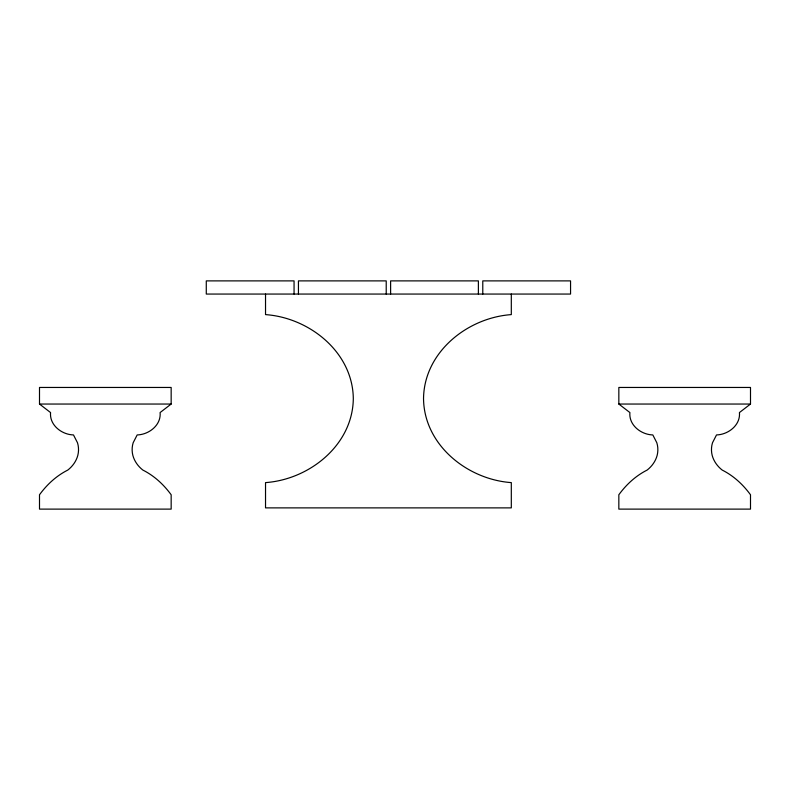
<?xml version="1.0" encoding="UTF-8"?>
<svg xmlns="http://www.w3.org/2000/svg" width="790" height="790" viewBox="0 0 790 790"><rect width="100%" height="100%" fill="white"/><g stroke="black" fill="none" stroke-linecap="round" stroke-linejoin="round"><path stroke-width="1.19" d="M171.163 404.046L160.103 412.558C161.308 425.139 148.885 434.658 137.174 434.935L133.164 442.756A23.374 23.374 0 0 0 132.868 455.455C134.448 461.291 138.112 466.347 142.832 470.05C154.228 475.797 163.599 484.428 171.163 494.767L171.163 509.115L39.5 509.115L39.5 494.767C47.064 484.428 56.436 475.797 67.831 470.05C72.552 466.347 76.225 461.291 77.795 455.455A23.374 23.374 0 0 0 77.499 442.756L73.49 434.935C61.788 434.658 49.365 425.139 50.56 412.558L39.5 404.046L39.5 387.456L171.163 387.456L171.163 404.046L39.5 404.046M750.5 404.046L739.44 412.558C740.635 425.139 728.212 434.658 716.51 434.935L712.501 442.756A23.374 23.374 0 0 0 712.195 455.455C713.775 461.291 717.448 466.347 722.169 470.05C733.564 475.797 742.936 484.428 750.5 494.767L750.5 509.115L618.837 509.115L618.837 494.767C626.401 484.428 635.772 475.797 647.168 470.05C651.888 466.347 655.552 461.291 657.132 455.455A23.374 23.374 0 0 0 656.826 442.756L652.826 434.935C641.115 434.658 628.692 425.139 629.897 412.558L618.837 404.046L618.837 387.456L750.5 387.456L750.5 404.046L618.837 404.046M511.308 294.058L511.308 314.608C467.305 317.728 424.052 352.251 423.529 398.614C424.052 444.977 467.305 479.49 511.308 482.611L511.308 507.881L265.529 507.881L265.529 482.611C309.522 479.49 352.784 444.977 353.308 398.614C352.784 352.251 309.522 317.728 265.529 314.608L265.529 294.058M482.779 294.058L482.779 280.885L570.558 280.885L570.558 294.058L206.279 294.058L206.279 280.885L294.058 280.885L294.058 294.058M478.385 294.058L478.385 280.885L390.615 280.885L390.615 294.058M386.221 294.058L386.221 280.885L298.442 280.885L298.442 294.058"/></g></svg>
